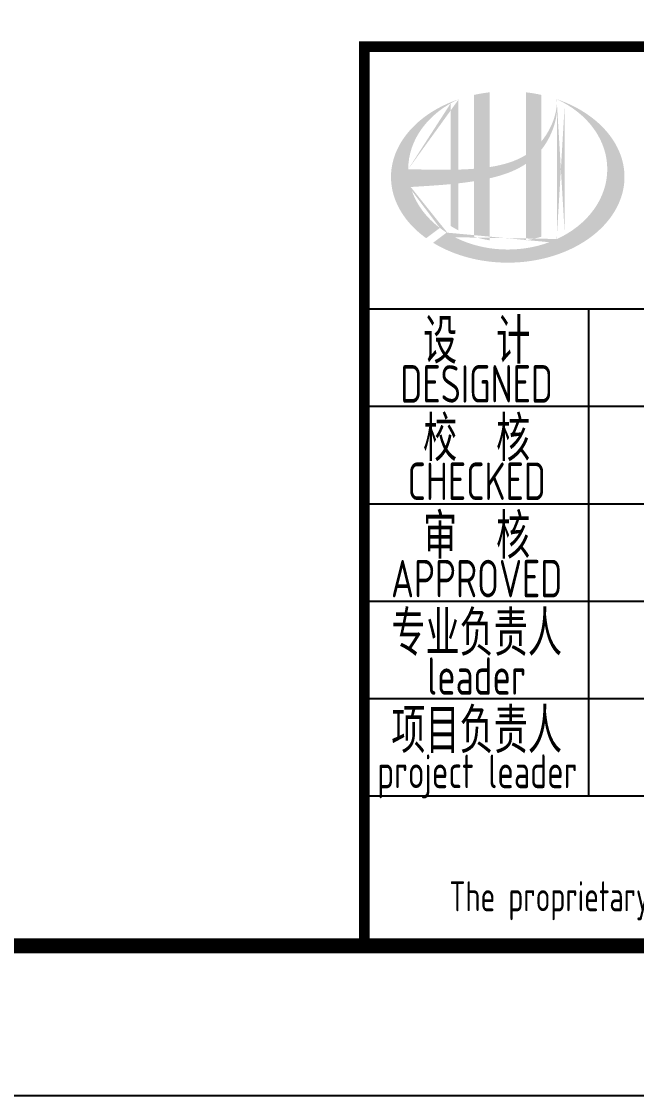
# Model space of a CAD drawing. Extents: x 6250600 to 6678662, y -692028 to -290561.
# Drawn here: x 6582147 to 6586256, y -603660 to -596492 of the extents above; entities that cross this region are included whole.
import ezdxf
from ezdxf.enums import TextEntityAlignment as Align

# ---------------------------------------------------------------- set-up
doc = ezdxf.new("R2010")
doc.units = 0
doc.header["$LTSCALE"] = 1000
doc.header["$MEASUREMENT"] = 0
doc.layers.get('0').update_dxf_attribs({"linetype": 'CONTINUOUS'})
doc.layers.add('PUB_TITLE', color=4, linetype='CONTINUOUS')
doc.styles.add('AHD', font='sceie.shx', dxfattribs={"width": 0.7, "bigfont": 'sceic.shx'})

msp = doc.modelspace()

# ---------------------------------------------------------------- hatches: boundary and pattern name
h = msp.add_hatch(color=256)
edge = h.paths.add_edge_path()
edge.add_spline(control_points=[(6585274.2, -597538.4), (6585280.3, -597537), (6585286.4, -597535.6), (6585335.5, -597523.7), (6585378.1, -597510.8), (6585453.1, -597479.6), (6585486, -597462.7), (6585516.8, -597442.1)], knot_values=[61.629012, 61.629012, 61.629012, 61.629012, 63.330431, 63.330431, 75.353634, 75.353634, 85.398649, 85.398649, 85.398649, 85.398649], degree=3, periodic=0)
edge.add_line((6585516.8, -597442.1), (6585516.8, -597952.3))
edge.add_spline(control_points=[(6585516.8, -597952.3), (6585534, -597949.6), (6585551, -597946.2), (6585585.8, -597938.1), (6585603.5, -597933.3), (6585620.8, -597927.9)], knot_values=[4.908456, 4.908456, 4.908456, 4.908456, 4.992821, 4.992821, 5.083034, 5.083034, 5.083034, 5.083034], degree=3, periodic=0)
edge.add_line((6585620.8, -597927.9), (6585620.8, -597346.4))
edge.add_spline(control_points=[(6585620.8, -597346.4), (6585629.5, -597335.5), (6585637.7, -597324.1), (6585663.8, -597284.5), (6585679.4, -597254.5), (6585708.7, -597181.7), (6585719.9, -597138), (6585724.6, -597092.6), (6585724.7, -597091.4), (6585724.8, -597090.1)], knot_values=[97.991744, 97.991744, 97.991744, 97.991744, 101.64219, 101.64219, 110.337975, 110.337975, 121.934322, 121.934322, 122.270691, 122.270691, 122.270691, 122.270691], degree=3, periodic=0)
edge.add_line((6585724.8, -597090.1), (6585724.8, -597019.7))
edge.add_spline(control_points=[(6585724.8, -597019.7), (6585724.8, -597027.3), (6585724.4, -597035), (6585723.8, -597042.7)], knot_values=[126.194075, 126.194075, 126.194075, 126.194075, 128.396762, 128.396762, 128.396762, 128.396762], degree=3, periodic=0)
edge.add_spline(control_points=[(6585723.8, -597042.7), (6585723.4, -597048.9), (6585722.7, -597055.1), (6585722, -597061.3)], knot_values=[124.417049, 124.417049, 124.417049, 124.417049, 126.194075, 126.194075, 126.194075, 126.194075], degree=3, periodic=0)
edge.add_spline(control_points=[(6585722, -597061.3), (6585720.8, -597070.4), (6585719.4, -597079.6), (6585717.6, -597088.7)], knot_values=[121.80529, 121.80529, 121.80529, 121.80529, 124.417049, 124.417049, 124.417049, 124.417049], degree=3, periodic=0)
edge.add_spline(control_points=[(6585717.6, -597088.7), (6585715.2, -597100.8), (6585712.2, -597112.9), (6585708.8, -597124.9)], knot_values=[118.31574, 118.31574, 118.31574, 118.31574, 121.80529, 121.80529, 121.80529, 121.80529], degree=3, periodic=0)
edge.add_spline(control_points=[(6585708.8, -597124.9), (6585705.3, -597137.1), (6585701.2, -597149.1), (6585696.7, -597161)], knot_values=[114.795988, 114.795988, 114.795988, 114.795988, 118.31574, 118.31574, 118.31574, 118.31574], degree=3, periodic=0)
edge.add_spline(control_points=[(6585696.7, -597161), (6585692.2, -597172.6), (6585687.2, -597184.2), (6585681.8, -597195.5)], knot_values=[111.329641, 111.329641, 111.329641, 111.329641, 114.795988, 114.795988, 114.795988, 114.795988], degree=3, periodic=0)
edge.add_spline(control_points=[(6585681.8, -597195.5), (6585676.2, -597207.1), (6585670.2, -597218.4), (6585663.8, -597229.5)], knot_values=[107.79529, 107.79529, 107.79529, 107.79529, 111.329641, 111.329641, 111.329641, 111.329641], degree=3, periodic=0)
edge.add_spline(control_points=[(6585663.8, -597229.5), (6585657.5, -597240.3), (6585650.7, -597250.9), (6585643.6, -597261.1)], knot_values=[104.343579, 104.343579, 104.343579, 104.343579, 107.79529, 107.79529, 107.79529, 107.79529], degree=3, periodic=0)
edge.add_spline(control_points=[(6585643.6, -597261.1), (6585636.4, -597271.5), (6585628.8, -597281.6), (6585620.8, -597291.3)], knot_values=[100.8507, 100.8507, 100.8507, 100.8507, 104.343579, 104.343579, 104.343579, 104.343579], degree=3, periodic=0)
edge.add_line((6585620.8, -597291.3), (6585620.8, -596982))
edge.add_spline(control_points=[(6585620.8, -596982), (6585586.8, -596974.4), (6585552, -596968.5), (6585516.8, -596964.5)], knot_values=[4.423999, 4.423999, 4.423999, 4.423999, 4.558741, 4.558741, 4.558741, 4.558741], degree=3, periodic=0)
edge.add_line((6585516.8, -596964.5), (6585516.8, -597382.6))
edge.add_spline(control_points=[(6585516.8, -597382.6), (6585444.9, -597427.1), (6585360.7, -597450.4), (6585274.2, -597463.4)], knot_values=[63.246215, 63.246215, 63.246215, 63.246215, 87.689124, 87.689124, 87.689124, 87.689124], degree=3, periodic=0)
edge.add_line((6585274.2, -597463.4), (6585274.2, -596964.5))
edge.add_spline(control_points=[(6585274.2, -596964.5), (6585239, -596968.6), (6585204.2, -596974.4), (6585170.2, -596982)], knot_values=[4.866038, 4.866038, 4.866038, 4.866038, 5.000777, 5.000777, 5.000777, 5.000777], degree=3, periodic=0)
edge.add_line((6585170.2, -596982), (6585170.2, -597474.8))
edge.add_spline(control_points=[(6585170.2, -597474.8), (6585168.5, -597475), (6585133.6, -597477.6), (6585098.9, -597479.3), (6585066.2, -597480.4)], knot_values=[43.657356, 43.657356, 43.657356, 43.657356, 44.134253, 53.497092, 53.497092, 53.497092, 53.497092], degree=3, periodic=0)
edge.add_line((6585066.2, -597480.4), (6585066.2, -597011.2))
edge.add_spline(control_points=[(6585066.2, -597011.2), (6585049.1, -597017.1), (6585032.4, -597023.4), (6585016, -597030.1)], knot_values=[5.14157, 5.14157, 5.14157, 5.14157, 5.212921, 5.212921, 5.212921, 5.212921], degree=3, periodic=0)
edge.add_spline(control_points=[(6585016, -597030.1), (6585009.1, -597032.9), (6585002.2, -597035.9), (6584970, -597050), (6584945.5, -597062.3), (6584922, -597075.5)], knot_values=[5.212921, 5.212921, 5.212921, 5.212921, 5.24296, 5.24296, 5.355623, 5.355623, 5.355623, 5.355623], degree=3, periodic=0)
edge.add_spline(control_points=[(6584922, -597075.5), (6584907.1, -597083.9), (6584892.7, -597092.6), (6584878.7, -597101.7)], knot_values=[5.355623, 5.355623, 5.355623, 5.355623, 5.426974, 5.426974, 5.426974, 5.426974], degree=3, periodic=0)
edge.add_spline(control_points=[(6584878.7, -597101.7), (6584871.3, -597106.5), (6584864, -597111.4), (6584850.5, -597120.9), (6584844.2, -597125.4), (6584838.1, -597130)], knot_values=[5.426974, 5.426974, 5.426974, 5.426974, 5.464765, 5.464765, 5.498325, 5.498325, 5.498325, 5.498325], degree=3, periodic=0)
edge.add_spline(control_points=[(6584838.1, -597130), (6584812, -597149.6), (6584788, -597170.5), (6584766.1, -597192.4)], knot_values=[5.498325, 5.498325, 5.498325, 5.498325, 5.641027, 5.641027, 5.641027, 5.641027], degree=3, periodic=0)
edge.add_spline(control_points=[(6584766.1, -597192.4), (6584759.1, -597199.5), (6584752.3, -597206.6), (6584731.9, -597229.2), (6584719, -597245), (6584707.2, -597261.2)], knot_values=[5.641027, 5.641027, 5.641027, 5.641027, 5.686569, 5.686569, 5.783729, 5.783729, 5.783729, 5.783729], degree=3, periodic=0)
edge.add_spline(control_points=[(6584707.2, -597261.2), (6584692.1, -597282), (6584678.8, -597303.4), (6584665.7, -597328.3), (6584664, -597331.5), (6584662.5, -597334.7)], knot_values=[5.783729, 5.783729, 5.783729, 5.783729, 5.908374, 5.908374, 5.92643, 5.92643, 5.92643, 5.92643], degree=3, periodic=0)
edge.add_spline(control_points=[(6584662.5, -597334.7), (6584650, -597359.8), (6584640, -597385.4), (6584632.4, -597411.4)], knot_values=[5.92643, 5.92643, 5.92643, 5.92643, 6.069132, 6.069132, 6.069132, 6.069132], degree=3, periodic=0)
edge.add_spline(control_points=[(6584632.4, -597411.4), (6584629.2, -597422.5), (6584626.5, -597433.6), (6584621.1, -597459.8), (6584618.8, -597474.8), (6584617.4, -597489.9)], knot_values=[6.069132, 6.069132, 6.069132, 6.069132, 6.130179, 6.130179, 6.211834, 6.211834, 6.211834, 6.211834], degree=3, periodic=0)
edge.add_spline(control_points=[(6584617.4, -597489.9), (6584616.1, -597503.1), (6584615.5, -597516.3), (6584615.5, -597529.5)], knot_values=[6.211834, 6.211834, 6.211834, 6.211834, 6.283185, 6.283185, 6.283185, 6.283185], degree=3, periodic=0)
edge.add_spline(control_points=[(6584615.5, -597529.5), (6584615.5, -597538.8), (6584615.8, -597548.1), (6584616.5, -597557.4)], knot_values=[6.283185, 6.283185, 6.283185, 6.283185, 6.333655, 6.333655, 6.333655, 6.333655], degree=3, periodic=0)
edge.add_spline(control_points=[(6584616.5, -597557.4), (6584617.7, -597576.1), (6584620.2, -597594.7), (6584624, -597613.2)], knot_values=[6.333655, 6.333655, 6.333655, 6.333655, 6.434594, 6.434594, 6.434594, 6.434594], degree=3, periodic=0)
edge.add_spline(control_points=[(6584624, -597613.2), (6584624.2, -597614.4), (6584624.5, -597615.7), (6584628.4, -597634.2), (6584633.2, -597651.3), (6584639, -597668.4)], knot_values=[6.434594, 6.434594, 6.434594, 6.434594, 6.441278, 6.441278, 6.535532, 6.535532, 6.535532, 6.535532], degree=3, periodic=0)
edge.add_spline(control_points=[(6584639, -597668.4), (6584645.3, -597686.6), (6584652.8, -597704.6), (6584661.6, -597722.4)], knot_values=[6.535532, 6.535532, 6.535532, 6.535532, 6.636471, 6.636471, 6.636471, 6.636471], degree=3, periodic=0)
edge.add_spline(control_points=[(6584661.6, -597722.4), (6584663.8, -597726.9), (6584666, -597731.3), (6584675.4, -597749), (6584683.1, -597762), (6584691.5, -597774.9)], knot_values=[6.636471, 6.636471, 6.636471, 6.636471, 6.661894, 6.661894, 6.73741, 6.73741, 6.73741, 6.73741], degree=3, periodic=0)
edge.add_spline(control_points=[(6584691.5, -597774.9), (6584702.6, -597792), (6584715, -597808.9), (6584728.5, -597825.2)], knot_values=[6.73741, 6.73741, 6.73741, 6.73741, 6.838349, 6.838349, 6.838349, 6.838349], degree=3, periodic=0)
edge.add_spline(control_points=[(6584728.5, -597825.2), (6584734.5, -597832.4), (6584740.6, -597839.5), (6584755.1, -597855.4), (6584763.7, -597864.2), (6584772.5, -597872.9)], knot_values=[6.838349, 6.838349, 6.838349, 6.838349, 6.88251, 6.88251, 6.939288, 6.939288, 6.939288, 6.939288], degree=3, periodic=0)
edge.add_spline(control_points=[(6584772.5, -597872.9), (6584788.3, -597888.2), (6584805.2, -597903.1), (6584823.1, -597917.3)], knot_values=[6.939288, 6.939288, 6.939288, 6.939288, 7.040227, 7.040227, 7.040227, 7.040227], degree=3, periodic=0)
edge.add_spline(control_points=[(6584823.1, -597917.3), (6584832, -597924.4), (6584841.2, -597931.3), (6584850.7, -597938.1)], knot_values=[7.040227, 7.040227, 7.040227, 7.040227, 7.090696, 7.090696, 7.090696, 7.090696], degree=3, periodic=0)
edge.add_line((6584850.7, -597938.1), (6584941.8, -597869.7))
edge.add_ellipse((6585395.5, -597477.5), major_axis=(665, 0), ratio=0.806676, start_angle=192.81901, end_angle=226.98533, ccw=False)
edge.add_spline(control_points=[(6584747.1, -597596.5), (6584771.1, -597595), (6584795.2, -597593.5), (6584883.9, -597588), (6584948.7, -597583.7), (6585014.2, -597577.4)], knot_values=[11.398263, 11.398263, 11.398263, 11.398263, 18.40729, 18.40729, 37.18094, 37.18094, 37.18094, 37.18094], degree=3, periodic=0)
edge.add_line((6585014.2, -597577.4), (6585014.2, -597856.5))
edge.add_spline(control_points=[(6585014.2, -597856.5), (6585017.7, -597858.7), (6585021.3, -597860.9), (6585038.3, -597871.1), (6585052, -597878.7), (6585066.2, -597885.8)], knot_values=[4.049945, 4.049945, 4.049945, 4.049945, 4.072021, 4.072021, 4.153257, 4.153257, 4.153257, 4.153257], degree=3, periodic=0)
edge.add_line((6585066.2, -597885.8), (6585066.2, -597571.9))
edge.add_spline(control_points=[(6585066.2, -597571.9), (6585098.4, -597568.3), (6585130.7, -597564), (6585165.6, -597558.7), (6585167.9, -597558.3), (6585170.2, -597557.9)], knot_values=[42.135009, 42.135009, 42.135009, 42.135009, 51.307228, 51.307228, 51.948574, 51.948574, 51.948574, 51.948574], degree=3, periodic=0)
edge.add_line((6585170.2, -597557.9), (6585170.2, -597927.9))
edge.add_spline(control_points=[(6585170.2, -597927.9), (6585203.8, -597938.4), (6585238.7, -597946.6), (6585274.2, -597952.3)], knot_values=[4.34174, 4.34174, 4.34174, 4.34174, 4.516316, 4.516316, 4.516316, 4.516316], degree=3, periodic=0)
edge.add_line((6585274.2, -597952.3), (6585274.2, -597538.4))
edge = h.paths.add_edge_path(flags=16)
edge.add_ellipse((6585395.5, -597477.5), major_axis=(665, 0), ratio=0.806676, start_angle=124.98746, end_angle=179.99898, ccw=False)
edge.add_line((6585014.2, -597037.9), (6585014.2, -597481.5))
edge.add_spline(control_points=[(6585014.2, -597481.5), (6584918.8, -597482.9), (6584824.9, -597479.8), (6584730.5, -597477.5)], knot_values=[11.27373, 11.27373, 11.27373, 11.27373, 38.687513, 38.687513, 38.687513, 38.687513], degree=3, periodic=0)
edge = h.paths.add_edge_path()
edge.add_spline(control_points=[(6584896.7, -597968.6), (6584927.7, -597987.6), (6584960.9, -598004.9), (6585045.5, -598042.1), (6585098.8, -598059.9), (6585209.5, -598086.5), (6585267, -598095.2), (6585383.1, -598103), (6585441.8, -598102.1), (6585557.3, -598090.6), (6585614.2, -598080), (6585723.2, -598050), (6585775.4, -598030.5), (6585872.3, -597983.6), (6585917, -597956.2), (6585997, -597895.3), (6586032.2, -597861.7), (6586091.5, -597790.2), (6586115.6, -597752.4), (6586152, -597674.2), (6586164.3, -597634), (6586176.9, -597552.8), (6586177.1, -597511.9), (6586165.7, -597430.4), (6586153.9, -597389.9), (6586118.3, -597311.1), (6586094.5, -597272.9), (6586035.6, -597200.7), (6586000.6, -597166.8), (6585920.8, -597105.1), (6585876, -597077.4), (6585794.9, -597037.7), (6585760.5, -597023.5), (6585724.8, -597011.2)], knot_values=[0.886421, 0.886421, 0.886421, 0.886421, 1.040557, 1.040557, 1.261172, 1.261172, 1.481788, 1.481788, 1.702404, 1.702404, 1.92302, 1.92302, 2.143636, 2.143636, 2.364252, 2.364252, 2.584868, 2.584868, 2.805484, 2.805484, 3.026099, 3.026099, 3.246715, 3.246715, 3.46852, 3.46852, 3.690325, 3.690325, 3.91213, 3.91213, 4.133935, 4.133935, 4.283209, 4.283209, 4.283209, 4.283209], degree=3, periodic=0)
edge.add_line((6585724.8, -597011.2), (6585724.8, -597011.3))
edge.add_spline(control_points=[(6585724.8, -597011.4), (6585724.9, -597014.1), (6585724.9, -597016.9), (6585724.8, -597019.7)], knot_values=[128.396762, 128.396762, 128.396762, 128.396762, 129.192193, 129.192193, 129.192193, 129.192193], degree=3, periodic=0)
edge.add_line((6585724.8, -597019.7), (6585724.8, -597943.5))
edge.add_ellipse((6585395.5, -597477.5), major_axis=(665, 0), ratio=0.806676, start_angle=232.10542, end_angle=299.68334, ccw=False)
edge.add_line((6584987, -597900.8), (6584896.7, -597968.6))
edge = h.paths.add_edge_path(flags=16)
edge.add_ellipse((6585395.5, -597477.5), major_axis=(665, 0), ratio=0.806676, start_angle=304.98746, end_angle=415.01211, ccw=False)
edge.add_line((6585776.8, -597917), (6585776.8, -597037.9))
h = msp.add_hatch(color=256)
edge = h.paths.add_edge_path()
edge.add_spline(control_points=[(6585274.2, -597538.4), (6585280.3, -597537), (6585286.4, -597535.6), (6585335.5, -597523.7), (6585378.1, -597510.8), (6585453.1, -597479.6), (6585486, -597462.7), (6585516.8, -597442.1)], knot_values=[61.629012, 61.629012, 61.629012, 61.629012, 63.330431, 63.330431, 75.353634, 75.353634, 85.398649, 85.398649, 85.398649, 85.398649], degree=3, periodic=0)
edge.add_line((6585516.8, -597442.1), (6585516.8, -597952.3))
edge.add_spline(control_points=[(6585516.8, -597952.3), (6585534, -597949.6), (6585551, -597946.2), (6585585.8, -597938.1), (6585603.5, -597933.3), (6585620.8, -597927.9)], knot_values=[4.908456, 4.908456, 4.908456, 4.908456, 4.992821, 4.992821, 5.083034, 5.083034, 5.083034, 5.083034], degree=3, periodic=0)
edge.add_line((6585620.8, -597927.9), (6585620.8, -597346.4))
edge.add_spline(control_points=[(6585620.8, -597346.4), (6585629.5, -597335.5), (6585637.7, -597324.1), (6585663.8, -597284.5), (6585679.4, -597254.5), (6585708.7, -597181.7), (6585719.9, -597138), (6585724.6, -597092.6), (6585724.7, -597091.4), (6585724.8, -597090.1)], knot_values=[97.991744, 97.991744, 97.991744, 97.991744, 101.64219, 101.64219, 110.337975, 110.337975, 121.934322, 121.934322, 122.270691, 122.270691, 122.270691, 122.270691], degree=3, periodic=0)
edge.add_line((6585724.8, -597090.1), (6585724.8, -597019.7))
edge.add_spline(control_points=[(6585724.8, -597019.7), (6585724.8, -597027.3), (6585724.4, -597035), (6585723.8, -597042.7)], knot_values=[126.194075, 126.194075, 126.194075, 126.194075, 128.396762, 128.396762, 128.396762, 128.396762], degree=3, periodic=0)
edge.add_spline(control_points=[(6585723.8, -597042.7), (6585723.4, -597048.9), (6585722.7, -597055.1), (6585722, -597061.3)], knot_values=[124.417049, 124.417049, 124.417049, 124.417049, 126.194075, 126.194075, 126.194075, 126.194075], degree=3, periodic=0)
edge.add_spline(control_points=[(6585722, -597061.3), (6585720.8, -597070.4), (6585719.4, -597079.6), (6585717.6, -597088.7)], knot_values=[121.80529, 121.80529, 121.80529, 121.80529, 124.417049, 124.417049, 124.417049, 124.417049], degree=3, periodic=0)
edge.add_spline(control_points=[(6585717.6, -597088.7), (6585715.2, -597100.8), (6585712.2, -597112.9), (6585708.8, -597124.9)], knot_values=[118.31574, 118.31574, 118.31574, 118.31574, 121.80529, 121.80529, 121.80529, 121.80529], degree=3, periodic=0)
edge.add_spline(control_points=[(6585708.8, -597124.9), (6585705.3, -597137.1), (6585701.2, -597149.1), (6585696.7, -597161)], knot_values=[114.795988, 114.795988, 114.795988, 114.795988, 118.31574, 118.31574, 118.31574, 118.31574], degree=3, periodic=0)
edge.add_spline(control_points=[(6585696.7, -597161), (6585692.2, -597172.6), (6585687.2, -597184.2), (6585681.8, -597195.5)], knot_values=[111.329641, 111.329641, 111.329641, 111.329641, 114.795988, 114.795988, 114.795988, 114.795988], degree=3, periodic=0)
edge.add_spline(control_points=[(6585681.8, -597195.5), (6585676.2, -597207.1), (6585670.2, -597218.4), (6585663.8, -597229.5)], knot_values=[107.79529, 107.79529, 107.79529, 107.79529, 111.329641, 111.329641, 111.329641, 111.329641], degree=3, periodic=0)
edge.add_spline(control_points=[(6585663.8, -597229.5), (6585657.5, -597240.3), (6585650.7, -597250.9), (6585643.6, -597261.1)], knot_values=[104.343579, 104.343579, 104.343579, 104.343579, 107.79529, 107.79529, 107.79529, 107.79529], degree=3, periodic=0)
edge.add_spline(control_points=[(6585643.6, -597261.1), (6585636.4, -597271.5), (6585628.8, -597281.6), (6585620.8, -597291.3)], knot_values=[100.8507, 100.8507, 100.8507, 100.8507, 104.343579, 104.343579, 104.343579, 104.343579], degree=3, periodic=0)
edge.add_line((6585620.8, -597291.3), (6585620.8, -596982))
edge.add_spline(control_points=[(6585620.8, -596982), (6585586.8, -596974.4), (6585552, -596968.5), (6585516.8, -596964.5)], knot_values=[4.423999, 4.423999, 4.423999, 4.423999, 4.558741, 4.558741, 4.558741, 4.558741], degree=3, periodic=0)
edge.add_line((6585516.8, -596964.5), (6585516.8, -597382.6))
edge.add_spline(control_points=[(6585516.8, -597382.6), (6585444.9, -597427.1), (6585360.7, -597450.4), (6585274.2, -597463.4)], knot_values=[63.246215, 63.246215, 63.246215, 63.246215, 87.689124, 87.689124, 87.689124, 87.689124], degree=3, periodic=0)
edge.add_line((6585274.2, -597463.4), (6585274.2, -596964.5))
edge.add_spline(control_points=[(6585274.2, -596964.5), (6585239, -596968.6), (6585204.2, -596974.4), (6585170.2, -596982)], knot_values=[4.866038, 4.866038, 4.866038, 4.866038, 5.000777, 5.000777, 5.000777, 5.000777], degree=3, periodic=0)
edge.add_line((6585170.2, -596982), (6585170.2, -597474.8))
edge.add_spline(control_points=[(6585170.2, -597474.8), (6585168.5, -597475), (6585133.6, -597477.6), (6585098.9, -597479.3), (6585066.2, -597480.4)], knot_values=[43.657356, 43.657356, 43.657356, 43.657356, 44.134253, 53.497092, 53.497092, 53.497092, 53.497092], degree=3, periodic=0)
edge.add_line((6585066.2, -597480.4), (6585066.2, -597011.2))
edge.add_spline(control_points=[(6585066.2, -597011.2), (6585049.1, -597017.1), (6585032.4, -597023.4), (6585016, -597030.1)], knot_values=[5.14157, 5.14157, 5.14157, 5.14157, 5.212921, 5.212921, 5.212921, 5.212921], degree=3, periodic=0)
edge.add_spline(control_points=[(6585016, -597030.1), (6585009.1, -597032.9), (6585002.2, -597035.9), (6584970, -597050), (6584945.5, -597062.3), (6584922, -597075.5)], knot_values=[5.212921, 5.212921, 5.212921, 5.212921, 5.24296, 5.24296, 5.355623, 5.355623, 5.355623, 5.355623], degree=3, periodic=0)
edge.add_spline(control_points=[(6584922, -597075.5), (6584907.1, -597083.9), (6584892.7, -597092.6), (6584878.7, -597101.7)], knot_values=[5.355623, 5.355623, 5.355623, 5.355623, 5.426974, 5.426974, 5.426974, 5.426974], degree=3, periodic=0)
edge.add_spline(control_points=[(6584878.7, -597101.7), (6584871.3, -597106.5), (6584864, -597111.4), (6584850.5, -597120.9), (6584844.2, -597125.4), (6584838.1, -597130)], knot_values=[5.426974, 5.426974, 5.426974, 5.426974, 5.464765, 5.464765, 5.498325, 5.498325, 5.498325, 5.498325], degree=3, periodic=0)
edge.add_spline(control_points=[(6584838.1, -597130), (6584812, -597149.6), (6584788, -597170.5), (6584766.1, -597192.4)], knot_values=[5.498325, 5.498325, 5.498325, 5.498325, 5.641027, 5.641027, 5.641027, 5.641027], degree=3, periodic=0)
edge.add_spline(control_points=[(6584766.1, -597192.4), (6584759.1, -597199.5), (6584752.3, -597206.6), (6584731.9, -597229.2), (6584719, -597245), (6584707.2, -597261.2)], knot_values=[5.641027, 5.641027, 5.641027, 5.641027, 5.686569, 5.686569, 5.783729, 5.783729, 5.783729, 5.783729], degree=3, periodic=0)
edge.add_spline(control_points=[(6584707.2, -597261.2), (6584692.1, -597282), (6584678.8, -597303.4), (6584665.7, -597328.3), (6584664, -597331.5), (6584662.5, -597334.7)], knot_values=[5.783729, 5.783729, 5.783729, 5.783729, 5.908374, 5.908374, 5.92643, 5.92643, 5.92643, 5.92643], degree=3, periodic=0)
edge.add_spline(control_points=[(6584662.5, -597334.7), (6584650, -597359.8), (6584640, -597385.4), (6584632.4, -597411.4)], knot_values=[5.92643, 5.92643, 5.92643, 5.92643, 6.069132, 6.069132, 6.069132, 6.069132], degree=3, periodic=0)
edge.add_spline(control_points=[(6584632.4, -597411.4), (6584629.2, -597422.5), (6584626.5, -597433.6), (6584621.1, -597459.8), (6584618.8, -597474.8), (6584617.4, -597489.9)], knot_values=[6.069132, 6.069132, 6.069132, 6.069132, 6.130179, 6.130179, 6.211834, 6.211834, 6.211834, 6.211834], degree=3, periodic=0)
edge.add_spline(control_points=[(6584617.4, -597489.9), (6584616.1, -597503.1), (6584615.5, -597516.3), (6584615.5, -597529.5)], knot_values=[6.211834, 6.211834, 6.211834, 6.211834, 6.283185, 6.283185, 6.283185, 6.283185], degree=3, periodic=0)
edge.add_spline(control_points=[(6584615.5, -597529.5), (6584615.5, -597538.8), (6584615.8, -597548.1), (6584616.5, -597557.4)], knot_values=[6.283185, 6.283185, 6.283185, 6.283185, 6.333655, 6.333655, 6.333655, 6.333655], degree=3, periodic=0)
edge.add_spline(control_points=[(6584616.5, -597557.4), (6584617.7, -597576.1), (6584620.2, -597594.7), (6584624, -597613.2)], knot_values=[6.333655, 6.333655, 6.333655, 6.333655, 6.434594, 6.434594, 6.434594, 6.434594], degree=3, periodic=0)
edge.add_spline(control_points=[(6584624, -597613.2), (6584624.2, -597614.4), (6584624.5, -597615.7), (6584628.4, -597634.2), (6584633.2, -597651.3), (6584639, -597668.4)], knot_values=[6.434594, 6.434594, 6.434594, 6.434594, 6.441278, 6.441278, 6.535532, 6.535532, 6.535532, 6.535532], degree=3, periodic=0)
edge.add_spline(control_points=[(6584639, -597668.4), (6584645.3, -597686.6), (6584652.8, -597704.6), (6584661.6, -597722.4)], knot_values=[6.535532, 6.535532, 6.535532, 6.535532, 6.636471, 6.636471, 6.636471, 6.636471], degree=3, periodic=0)
edge.add_spline(control_points=[(6584661.6, -597722.4), (6584663.8, -597726.9), (6584666, -597731.3), (6584675.4, -597749), (6584683.1, -597762), (6584691.5, -597774.9)], knot_values=[6.636471, 6.636471, 6.636471, 6.636471, 6.661894, 6.661894, 6.73741, 6.73741, 6.73741, 6.73741], degree=3, periodic=0)
edge.add_spline(control_points=[(6584691.5, -597774.9), (6584702.6, -597792), (6584715, -597808.9), (6584728.5, -597825.2)], knot_values=[6.73741, 6.73741, 6.73741, 6.73741, 6.838349, 6.838349, 6.838349, 6.838349], degree=3, periodic=0)
edge.add_spline(control_points=[(6584728.5, -597825.2), (6584734.5, -597832.4), (6584740.6, -597839.5), (6584755.1, -597855.4), (6584763.7, -597864.2), (6584772.5, -597872.9)], knot_values=[6.838349, 6.838349, 6.838349, 6.838349, 6.88251, 6.88251, 6.939288, 6.939288, 6.939288, 6.939288], degree=3, periodic=0)
edge.add_spline(control_points=[(6584772.5, -597872.9), (6584788.3, -597888.2), (6584805.2, -597903.1), (6584823.1, -597917.3)], knot_values=[6.939288, 6.939288, 6.939288, 6.939288, 7.040227, 7.040227, 7.040227, 7.040227], degree=3, periodic=0)
edge.add_spline(control_points=[(6584823.1, -597917.3), (6584832, -597924.4), (6584841.2, -597931.3), (6584850.7, -597938.1)], knot_values=[7.040227, 7.040227, 7.040227, 7.040227, 7.090696, 7.090696, 7.090696, 7.090696], degree=3, periodic=0)
edge.add_line((6584850.7, -597938.1), (6584941.8, -597869.7))
edge.add_ellipse((6585395.5, -597477.5), major_axis=(665, 0), ratio=0.806676, start_angle=192.81901, end_angle=226.98533, ccw=False)
edge.add_spline(control_points=[(6584747.1, -597596.5), (6584771.1, -597595), (6584795.2, -597593.5), (6584883.9, -597588), (6584948.7, -597583.7), (6585014.2, -597577.4)], knot_values=[11.398263, 11.398263, 11.398263, 11.398263, 18.40729, 18.40729, 37.18094, 37.18094, 37.18094, 37.18094], degree=3, periodic=0)
edge.add_line((6585014.2, -597577.4), (6585014.2, -597856.5))
edge.add_spline(control_points=[(6585014.2, -597856.5), (6585017.7, -597858.7), (6585021.3, -597860.9), (6585038.3, -597871.1), (6585052, -597878.7), (6585066.2, -597885.8)], knot_values=[4.049945, 4.049945, 4.049945, 4.049945, 4.072021, 4.072021, 4.153257, 4.153257, 4.153257, 4.153257], degree=3, periodic=0)
edge.add_line((6585066.2, -597885.8), (6585066.2, -597571.9))
edge.add_spline(control_points=[(6585066.2, -597571.9), (6585098.4, -597568.3), (6585130.7, -597564), (6585165.6, -597558.7), (6585167.9, -597558.3), (6585170.2, -597557.9)], knot_values=[42.135009, 42.135009, 42.135009, 42.135009, 51.307228, 51.307228, 51.948574, 51.948574, 51.948574, 51.948574], degree=3, periodic=0)
edge.add_line((6585170.2, -597557.9), (6585170.2, -597927.9))
edge.add_spline(control_points=[(6585170.2, -597927.9), (6585203.8, -597938.4), (6585238.7, -597946.6), (6585274.2, -597952.3)], knot_values=[4.34174, 4.34174, 4.34174, 4.34174, 4.516316, 4.516316, 4.516316, 4.516316], degree=3, periodic=0)
edge.add_line((6585274.2, -597952.3), (6585274.2, -597538.4))
edge = h.paths.add_edge_path(flags=16)
edge.add_ellipse((6585395.5, -597477.5), major_axis=(665, 0), ratio=0.806676, start_angle=124.98746, end_angle=179.99898, ccw=False)
edge.add_line((6585014.2, -597037.9), (6585014.2, -597481.5))
edge.add_spline(control_points=[(6585014.2, -597481.5), (6584918.8, -597482.9), (6584824.9, -597479.8), (6584730.5, -597477.5)], knot_values=[11.27373, 11.27373, 11.27373, 11.27373, 38.687513, 38.687513, 38.687513, 38.687513], degree=3, periodic=0)
edge = h.paths.add_edge_path()
edge.add_spline(control_points=[(6584896.7, -597968.6), (6584927.7, -597987.6), (6584960.9, -598004.9), (6585045.5, -598042.1), (6585098.8, -598059.9), (6585209.5, -598086.5), (6585267, -598095.2), (6585383.1, -598103), (6585441.8, -598102.1), (6585557.3, -598090.6), (6585614.2, -598080), (6585723.2, -598050), (6585775.4, -598030.5), (6585872.3, -597983.6), (6585917, -597956.2), (6585997, -597895.3), (6586032.2, -597861.7), (6586091.5, -597790.2), (6586115.6, -597752.4), (6586152, -597674.2), (6586164.3, -597634), (6586176.9, -597552.8), (6586177.1, -597511.9), (6586165.7, -597430.4), (6586153.9, -597389.9), (6586118.3, -597311.1), (6586094.5, -597272.9), (6586035.6, -597200.7), (6586000.6, -597166.8), (6585920.8, -597105.1), (6585876, -597077.4), (6585794.9, -597037.7), (6585760.5, -597023.5), (6585724.8, -597011.2)], knot_values=[0.886421, 0.886421, 0.886421, 0.886421, 1.040557, 1.040557, 1.261172, 1.261172, 1.481788, 1.481788, 1.702404, 1.702404, 1.92302, 1.92302, 2.143636, 2.143636, 2.364252, 2.364252, 2.584868, 2.584868, 2.805484, 2.805484, 3.026099, 3.026099, 3.246715, 3.246715, 3.46852, 3.46852, 3.690325, 3.690325, 3.91213, 3.91213, 4.133935, 4.133935, 4.283209, 4.283209, 4.283209, 4.283209], degree=3, periodic=0)
edge.add_line((6585724.8, -597011.2), (6585724.8, -597011.3))
edge.add_spline(control_points=[(6585724.8, -597011.4), (6585724.9, -597014.1), (6585724.9, -597016.9), (6585724.8, -597019.7)], knot_values=[128.396762, 128.396762, 128.396762, 128.396762, 129.192193, 129.192193, 129.192193, 129.192193], degree=3, periodic=0)
edge.add_line((6585724.8, -597019.7), (6585724.8, -597943.5))
edge.add_ellipse((6585395.5, -597477.5), major_axis=(665, 0), ratio=0.806676, start_angle=232.10542, end_angle=299.68334, ccw=False)
edge.add_line((6584987, -597900.8), (6584896.7, -597968.6))
edge = h.paths.add_edge_path(flags=16)
edge.add_ellipse((6585395.5, -597477.5), major_axis=(665, 0), ratio=0.806676, start_angle=304.98746, end_angle=415.01211, ccw=False)
edge.add_line((6585776.8, -597917), (6585776.8, -597037.9))

# ---------------------------------------------------------------- linework, layer by layer
for p, q in [((6584437.7, -598410.1), (6602437.7, -598410.1)), ((6585937.7, -601660.1), (6585937.7, -598410.1)), ((6584437.7, -599060.1), (6589937.7, -599060.1)), ((6584437.7, -599710.1), (6589937.7, -599710.1)), ((6584437.7, -600360.1), (6589937.7, -600360.1)), ((6584437.7, -601010.1), (6602437.7, -601010.1)), ((6584437.7, -601660.1), (6602437.7, -601660.1)), ((6584437.7, -602660.1), (6602437.7, -602660.1))]:
    msp.add_line(p, q)
msp.add_lwpolyline([(6602437.7, -596660.1, 70, 70, 0), (6584437.7, -596660.1, 70, 70, 0), (6584437.7, -602660.1, 0, 0, 0)], format="xyseb")
at = {"const_width": 70}
msp.add_lwpolyline([(6584437.7, -596660.1), (6584437.7, -602660.1)], dxfattribs=at)
at = {"layer": 'PUB_TITLE', "color": 4}
msp.add_lwpolyline([(6544037.7, -603660.1), (6603437.7, -603660.1), (6603437.7, -561660.1), (6544037.7, -561660.1)], close=True, dxfattribs=at)
at = {"layer": 'PUB_TITLE', "color": 4, "const_width": 100}
msp.add_lwpolyline([(6546537.7, -602660.1), (6602437.7, -602660.1), (6602437.7, -562660.1), (6546537.7, -562660.1)], close=True, dxfattribs=at)

# ---------------------------------------------------------------- texts
at = {"style": 'AHD', "width": 0.8}
for s, height, p in [('设  计', 300, (6585187.7, -598610.1)), ('设  计', 300, (6585187.7, -598610.1)), ('DESIGNED', 250, (6585187.7, -598910.1)), ('DESIGNED', 250, (6585187.7, -598910.1)), ('校  核', 300, (6585187.7, -599260.1)), ('校  核', 300, (6585187.7, -599260.1)), ('CHECKED', 250, (6585187.7, -599560.1)), ('CHECKED', 250, (6585187.7, -599560.1)), ('审  核', 300, (6585187.7, -599910.1)), ('审  核', 300, (6585187.7, -599910.1)), ('APPROVED', 250, (6585187.7, -600210.1)), ('APPROVED', 250, (6585187.7, -600210.1)), ('专业负责人', 300, (6585187.7, -600560.1)), ('leader', 250, (6585187.7, -600860.1)), ('项目负责人', 300, (6585187.7, -601210.1)), ('project leader', 225, (6585191.7, -601530.1)), ('The proprietary right of this document belongs to Anhui Huadong Chemical And Medical Engineering  Co.,Ltd.  and any replication or transfer to the 3rd. side is forbidden without its permission. ', 200, (6593437.7, -602360.1)), ('The proprietary right of this document belongs to Anhui Huadong Chemical And Medical Engineering  Co.,Ltd.  and any replication or transfer to the 3rd. side is forbidden without its permission. ', 200, (6593437.7, -602360.1))]:
    msp.add_text(s, height=height, dxfattribs=at).set_placement(p, align=Align.MIDDLE)

doc.saveas('drawing.dxf')
